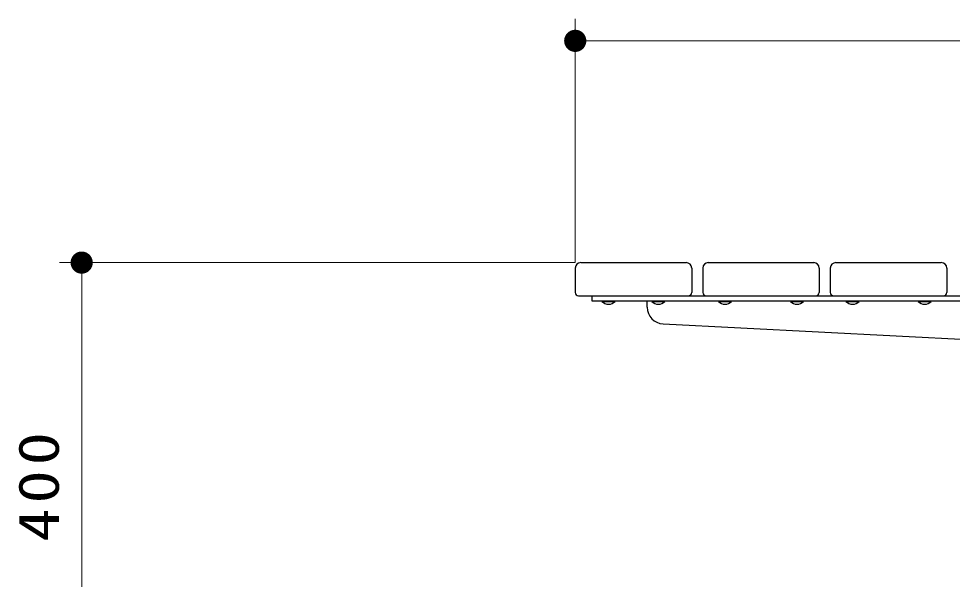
# Model space of a CAD drawing. Units: millimetres at full size, sheet at 1:20; details may follow other scales. Extents: x -7700 to 0, y 0 to 5340.
# Drawn here: x -3244 to -2402, y 2301 to 2806 of the extents above; entities that cross this region are included whole.
import ezdxf

# ---------------------------------------------------------------- set-up
doc = ezdxf.new("R2010")
doc.units = ezdxf.units.MM
doc.header["$LTSCALE"] = 20
doc.layers.add('layer1', color=7, linetype='Continuous', lineweight=25)
doc.styles.add('ＭＳ ゴシック', font='')
doc.styles.get('ＭＳ ゴシック').set_extended_font_data('MS Gothic')

# ---------------------------------------------------------------- blocks, each defined once
blk = doc.blocks.new('filled_dot')
at = {"color": 0, "linetype": 'Continuous', "lineweight": -2, "const_width": 1.25}
blk.add_lwpolyline([(-0.625, 0, 1), (0.625, 0, 1)], format="xyb", close=True, dxfattribs=at)

msp = doc.modelspace()

# ---------------------------------------------------------------- linework, layer by layer
at = {"layer": 'layer1', "lineweight": 13}
for p, q in [((-2741.76, 2586.39), (-2741.76, 2806.39)), ((-2741.76, 2786.39), (-1831.76, 2786.39)), ((-2741.76, 2586.39), (-3206.76, 2586.39)), ((-3186.76, 2186.39), (-3186.76, 2586.39))]:
    msp.add_line(p, q, dxfattribs=at)
at = {"layer": 'layer1', "color": 3}
for p, q in [((-2736.76, 2586.39), (-2641.76, 2586.39)), ((-2621.76, 2586.39), (-2526.76, 2586.39)), ((-2506.76, 2586.39), (-2411.76, 2586.39)), ((-2741.76, 2581.39), (-2741.76, 2559.39)), ((-2636.76, 2581.39), (-2636.76, 2559.39)), ((-2626.76, 2581.39), (-2626.76, 2559.39)), ((-2521.76, 2581.39), (-2521.76, 2559.39)), ((-2511.76, 2581.39), (-2511.76, 2559.39)), ((-2406.76, 2581.39), (-2406.76, 2559.39)), ((-2738.76, 2556.39), (-2639.76, 2556.39)), ((-2623.76, 2556.39), (-2524.76, 2556.39)), ((-2508.76, 2556.39), (-2409.76, 2556.39))]:
    msp.add_line(p, q, dxfattribs=at)
at = {"layer": 'layer1', "color": 140}
for p, q in [((-2726.76, 2556.39), (-2726.76, 2551.89)), ((-2726.76, 2551.89), (-1846.76, 2551.89)), ((-2717.66, 2551.89), (-2705.86, 2551.89)), ((-2717.66, 2551.89), (-2717.66, 2551.39)), ((-2717.66, 2551.39), (-2705.86, 2551.39)), ((-2705.86, 2551.89), (-2705.86, 2551.39)), ((-2676.76, 2546.13), (-2676.76, 2551.89)), ((-2672.66, 2551.89), (-2660.86, 2551.89)), ((-2672.66, 2551.89), (-2672.66, 2551.39)), ((-2672.66, 2551.39), (-2660.86, 2551.39)), ((-2660.86, 2551.89), (-2660.86, 2551.39)), ((-2612.66, 2551.89), (-2600.86, 2551.89)), ((-2612.66, 2551.89), (-2612.66, 2551.39)), ((-2612.66, 2551.39), (-2600.86, 2551.39)), ((-2600.86, 2551.89), (-2600.86, 2551.39)), ((-2547.66, 2551.89), (-2535.86, 2551.89)), ((-2547.66, 2551.89), (-2547.66, 2551.39)), ((-2547.66, 2551.39), (-2535.86, 2551.39)), ((-2535.86, 2551.89), (-2535.86, 2551.39)), ((-2497.66, 2551.89), (-2485.86, 2551.89)), ((-2497.66, 2551.89), (-2497.66, 2551.39)), ((-2497.66, 2551.39), (-2485.86, 2551.39)), ((-2485.86, 2551.89), (-2485.86, 2551.39)), ((-2432.66, 2551.89), (-2420.86, 2551.89)), ((-2432.66, 2551.89), (-2432.66, 2551.39)), ((-2432.66, 2551.39), (-2420.86, 2551.39)), ((-2420.86, 2551.89), (-2420.86, 2551.39)), ((-2662.53, 2531.15), (-2376.76, 2516.39))]:
    msp.add_line(p, q, dxfattribs=at)
at = {"layer": 'layer1'}
msp.add_line((-2726.76, 2556.39), (-1846.76, 2556.39), dxfattribs=at)
at = {"layer": 'layer1', "color": 3}
for centre, radius, start, end in [((-2736.76, 2581.39), 5, 90, 180), ((-2641.76, 2581.39), 5, 0, 90), ((-2621.76, 2581.39), 5, 90, 180), ((-2526.76, 2581.39), 5, 0, 90), ((-2506.76, 2581.39), 5, 90, 180), ((-2411.76, 2581.39), 5, 0, 90), ((-2738.76, 2559.39), 3, 180, 270), ((-2639.76, 2559.39), 3, 270, 0), ((-2623.76, 2559.39), 3, 180, 270), ((-2524.76, 2559.39), 3, 270, 0), ((-2508.76, 2559.39), 3, 180, 270), ((-2409.76, 2559.39), 3, 270, 0)]:
    msp.add_arc(centre, radius, start, end, dxfattribs=at)
at = {"layer": 'layer1', "color": 140}
for centre, radius, start, end in [((-2711.76, 2556.78), 7.99, 222.43594, 317.56406), ((-2666.76, 2556.78), 7.99, 222.43594, 317.56406), ((-2606.76, 2556.78), 7.99, 222.43594, 317.56406), ((-2541.76, 2556.78), 7.99, 222.43594, 317.56406), ((-2491.76, 2556.78), 7.99, 222.43594, 317.56406), ((-2426.76, 2556.78), 7.99, 222.43594, 317.56406), ((-2661.76, 2546.13), 15, 180, 267.04235)]:
    msp.add_arc(centre, radius, start, end, dxfattribs=at)

# ---------------------------------------------------------------- block references
at = {"layer": 'layer1', "lineweight": 13, "xscale": 8, "yscale": 8}
msp.add_blockref('filled_dot', (-2741.76, 2786.39), dxfattribs=at)
at = {"layer": 'layer1', "lineweight": 13, "xscale": 8, "yscale": 8, "rotation": 270}
msp.add_blockref('filled_dot', (-3186.76, 2586.39), dxfattribs=at)

# ---------------------------------------------------------------- texts
at = {"layer": 'layer1', "insert": (-3206.76, 2386.39), "char_height": 36.66, "attachment_point": 8, "rotation": 90, "style": 'ＭＳ ゴシック'}
msp.add_mtext('\\T1.15;\\W1.2;400', dxfattribs=at)

doc.saveas('drawing.dxf')
